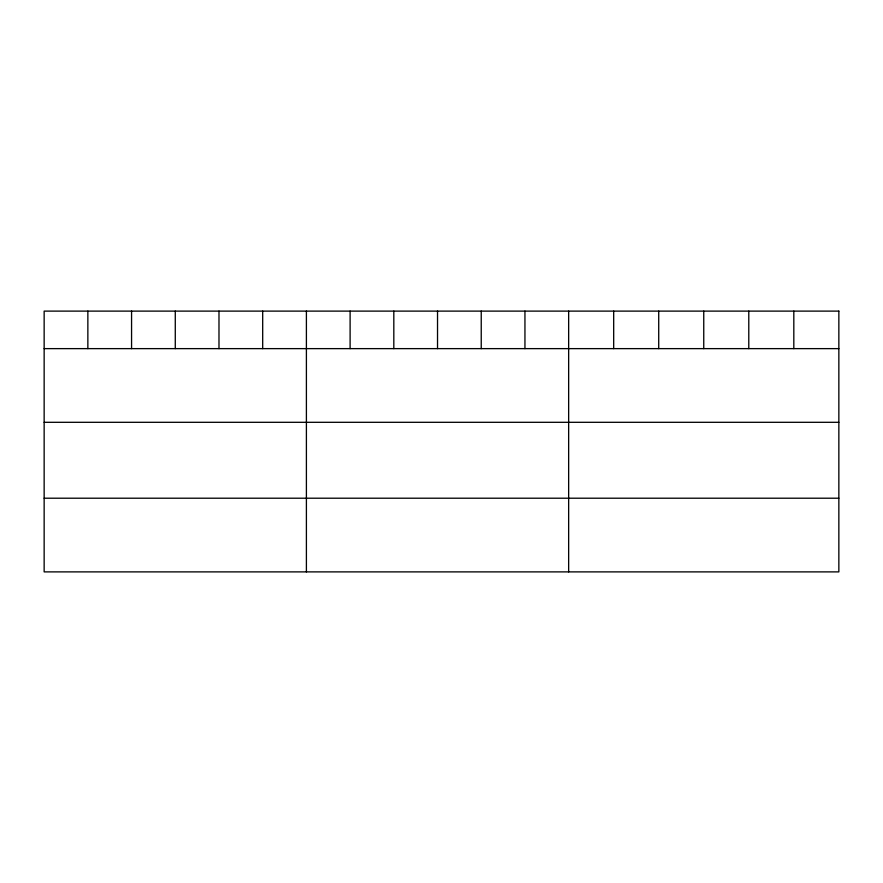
<?xml version="1.0" encoding="UTF-8"?>
<svg xmlns="http://www.w3.org/2000/svg" width="883" height="883" viewBox="0 0 883 883"><rect width="100%" height="100%" fill="white"/><g stroke="black" fill="none" stroke-linecap="round" stroke-linejoin="round"><path stroke-width="1.32" d="M44.15 348.63L838.85 348.63M44.15 422.306L838.85 422.306M44.15 498.211L838.85 498.211M793.817 311.114L793.817 348.63M748.784 311.114L748.784 348.63M703.751 311.114L703.751 348.63M658.718 311.114L658.718 348.63M613.685 311.114L613.685 348.63M568.652 311.114L568.652 571.886M524.944 311.114L524.944 348.63M481.235 311.114L481.235 348.63M437.526 311.114L437.526 348.63M393.818 311.114L393.818 348.63M350.109 311.114L350.109 348.63M306.401 311.114L306.401 571.886M262.692 311.114L262.692 348.63M218.984 311.114L218.984 348.63M175.276 311.114L175.276 348.63M131.567 311.114L131.567 348.63M87.858 311.114L87.858 348.63M838.85 311.114L44.15 311.114L44.15 571.886L838.85 571.886L838.85 311.114"/></g></svg>
